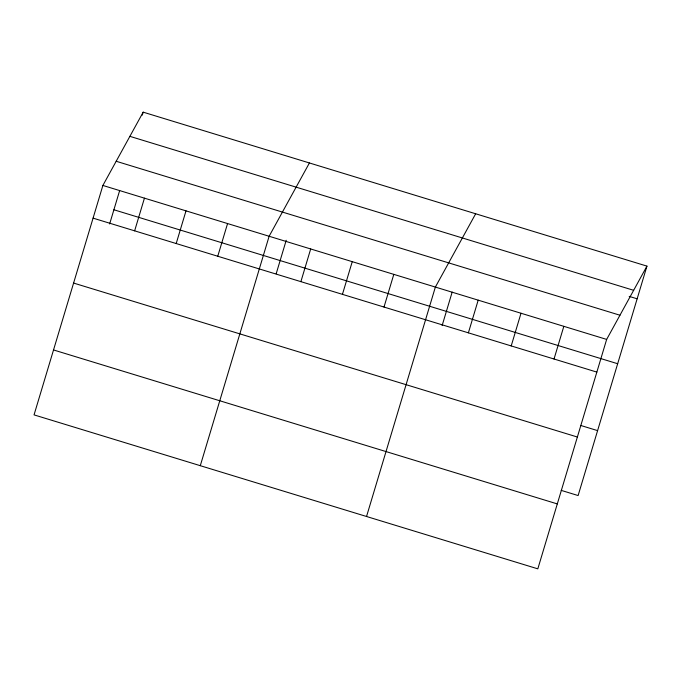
<?xml version="1.0" encoding="UTF-8"?>
<svg xmlns="http://www.w3.org/2000/svg" width="681" height="681" viewBox="0 0 681 681"><rect width="100%" height="100%" fill="white"/><g stroke="black" fill="none" stroke-linecap="round" stroke-linejoin="round"><path stroke-width="1.02" d="M102.882 185.453L34.05 414.882L537.82 568.839L606.652 339.419L646.95 266.118L143.18 112.161L102.882 185.453L606.652 339.419M109.641 223.955L119.677 190.493M142.286 115.132L143.18 112.161M134.634 230.842L144.44 198.154M176.2 243.543L186.007 210.855M217.758 256.243L227.565 223.564M200.291 465.685L269.123 236.264L309.421 162.963M276.188 273.753L286.224 240.282M300.883 281.645L310.689 248.965M342.441 294.345L352.247 261.666M384.007 307.054L393.805 274.366M366.54 516.496L435.372 287.067L475.67 213.774M442.131 325.569L452.167 292.106M468.383 332.839L478.19 300.159M511.21 345.922L521.008 313.243M554.028 359.015L563.834 326.327M646.95 266.118L578.118 495.547L561.187 490.371M129.884 136.345L633.653 290.31M629.176 296.371L637.144 298.806M116.179 161.269L619.948 315.226M113.897 209.765L617.667 363.731M93.076 218.141L596.845 372.098M580.672 425.446L597.595 430.622M73.599 283.066L577.369 437.023M53.527 349.957L557.296 503.914"/></g></svg>
